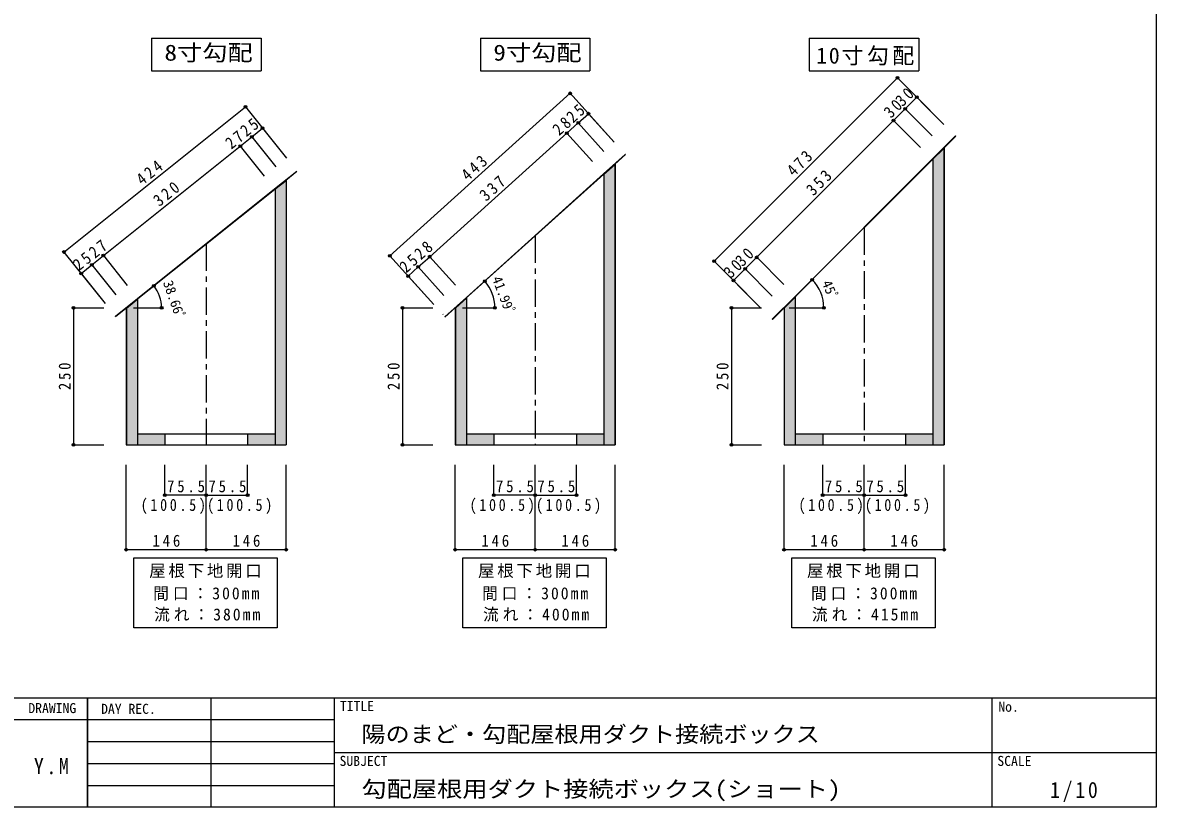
# Model space of a CAD drawing. Units: millimetres at full size, sheet at 1:10. Extents: x -6358 to 6082, y -1024 to 1786.
# Drawn here: x -4386 to -2318, y -1024 to 407 of the extents above; entities that cross this region are included whole.
import ezdxf
from ezdxf.enums import TextEntityAlignment as Align

# ---------------------------------------------------------------- set-up
doc = ezdxf.new("R2010")
doc.units = ezdxf.units.MM
doc.header["$LTSCALE"] = 10
doc.header["$PDMODE"] = 32
doc.header["$PDSIZE"] = 5
doc.linetypes.add('CHAIN1', pattern=[8, 5, -1, 1, -1])
doc.layers.add('0-0', color=7, linetype='Continuous')
doc.layers.add('F-0', color=2, linetype='Continuous')
doc.styles.add('ＭＳ ゴシック', font='')
doc.styles.get('ＭＳ ゴシック').set_extended_font_data('MS Gothic')

msp = doc.modelspace()

# ---------------------------------------------------------------- linework, layer by layer
at = {"layer": '0-0'}
for p, q in [((-4150.84, 379.38), (-4150.84, 319.38)), ((-3550.84, 379.38), (-3550.84, 319.38)), ((-2950.84, 379.38), (-2950.84, 319.38)), ((-4150.84, 319.38), (-3950.84, 319.38)), ((-3550.84, 319.38), (-3350.84, 319.38)), ((-2950.84, 319.38), (-2750.84, 319.38)), ((-2726.41, 158.39), (-2683.98, 200.81)), ((-2726.06, 158.03), (-2683.63, 200.46)), ((-2683.63, 200.46), (-2683.98, 200.81)), ((-3325.99, 131.71), (-3286.6, 167.17)), ((-3325.65, 131.34), (-3286.26, 166.8)), ((-3286.26, 166.8), (-3286.6, 167.17)), ((-2725.7, 157.68), (-2705.34, 178.04)), ((-2705.34, 178.04), (-2705.34, -362.25)), ((-2704.84, 179.25), (-2704.84, -362.75)), ((-3325.32, 130.97), (-3305.34, 148.95)), ((-3305.34, 148.95), (-3305.34, -362.25)), ((-3304.84, 150.07), (-3304.84, -362.75)), ((-2725.7, 157.68), (-2726.41, 158.39)), ((-2725.34, 158.04), (-2725.34, -362.25)), ((-3926.24, 104.37), (-3885.63, 136.86)), ((-3925.93, 103.98), (-3885.32, 136.46)), ((-3885.32, 136.46), (-3885.63, 136.86)), ((-3325.32, 130.97), (-3325.99, 131.71)), ((-3325.34, 130.95), (-3325.34, -362.25)), ((-3925.61, 103.59), (-3926.24, 104.37)), ((-3925.61, 103.59), (-3905.34, 119.81)), ((-3925.34, 103.81), (-3925.34, -362.25)), ((-3905.34, 119.81), (-3905.34, -362.25)), ((-3904.84, 120.85), (-3904.84, -362.75)), ((-4216.68, -127.98), (-4176.07, -95.5)), ((-4216.36, -128.37), (-4175.76, -95.89)), ((-4196.34, -112.99), (-4175.45, -96.28)), ((-4176.34, -96.99), (-4176.34, -362.25)), ((-4175.45, -96.28), (-4176.07, -95.5)), ((-3615.76, -129.11), (-3576.37, -93.65)), ((-3615.42, -129.48), (-3576.03, -94.02)), ((-3596.34, -112.98), (-3575.7, -94.39)), ((-3575.7, -94.39), (-3576.37, -93.65)), ((-3576.34, -94.98), (-3576.34, -362.25)), ((-3018.41, -133.61), (-2975.98, -91.19)), ((-3018.06, -133.97), (-2975.63, -91.54)), ((-2996.34, -112.96), (-2975.28, -91.89)), ((-2976.34, -92.96), (-2976.34, -362.25)), ((-2975.28, -91.89), (-2975.98, -91.19)), ((-4196.84, -112.75), (-4196.84, -362.75)), ((-4196.34, -112.99), (-4196.34, -362.25)), ((-3596.84, -112.75), (-3596.84, -362.75)), ((-3596.34, -112.98), (-3596.34, -362.25)), ((-2996.84, -112.75), (-2996.84, -362.75)), ((-2996.34, -112.96), (-2996.34, -362.25)), ((-4216.36, -128.37), (-4216.68, -127.98)), ((-3618.75, -124.8), (-3618.99, -124.36)), ((-3018.06, -133.97), (-3018.41, -133.61)), ((-4176.34, -342.25), (-4126.34, -342.25)), ((-4126.34, -342.25), (-4126.34, -362.75)), ((-3975.34, -342.25), (-3975.34, -362.75)), ((-3975.34, -342.25), (-3925.34, -342.25)), ((-3576.34, -342.25), (-3526.34, -342.25)), ((-3526.34, -342.25), (-3526.34, -362.75)), ((-3375.34, -342.25), (-3375.34, -362.75)), ((-3375.34, -342.25), (-3325.34, -342.25)), ((-2976.34, -342.25), (-2926.34, -342.25)), ((-2926.34, -342.25), (-2926.34, -362.75)), ((-2775.34, -342.25), (-2775.34, -362.75)), ((-2775.34, -342.25), (-2725.34, -342.25)), ((-4196.84, -362.75), (-4126.34, -362.75)), ((-4196.34, -362.25), (-4126.34, -362.25)), ((-3975.34, -362.25), (-3905.34, -362.25)), ((-3975.34, -362.75), (-3904.84, -362.75)), ((-3596.84, -362.75), (-3526.34, -362.75)), ((-3596.34, -362.25), (-3526.34, -362.25)), ((-3375.34, -362.25), (-3305.34, -362.25)), ((-3375.34, -362.75), (-3304.84, -362.75)), ((-2996.84, -362.75), (-2926.34, -362.75)), ((-2996.34, -362.25), (-2926.34, -362.25)), ((-2775.34, -362.25), (-2705.34, -362.25)), ((-2775.34, -362.75), (-2704.84, -362.75)), ((-4182.73, -696.1), (-4182.73, -568.79)), ((-3582.73, -696.1), (-3582.73, -568.79)), ((-2982.73, -696.1), (-2982.73, -568.79))]:
    msp.add_line(p, q, dxfattribs=at)
at = {"layer": '0-0', "color": 4}
for p, q in [((-3124.48, -27.55), (-2790.05, 306.88)), ((-2790.05, 306.88), (-2705.2, 222.03)), ((-3716.11, -17.62), (-3386.95, 278.66)), ((-3386.95, 278.66), (-3306.67, 189.47)), ((-2775.91, 250.31), (-2754.69, 271.52)), ((-2754.69, 271.52), (-2705.2, 222.03)), ((-4310.38, -10.85), (-3979.34, 253.99)), ((-3979.34, 253.99), (-3904.37, 160.28)), ((-2797.12, 229.1), (-2775.91, 250.31)), ((-2775.91, 250.31), (-2726.41, 200.81)), ((-3372.08, 224.77), (-3353.5, 241.49)), ((-3353.5, 241.49), (-3306.67, 189.47)), ((-3046.69, -20.48), (-2797.12, 229.1)), ((-2797.12, 229.1), (-2747.62, 179.6)), ((-3967.63, 199.32), (-3948.1, 214.94)), ((-3948.1, 214.94), (-3904.37, 160.28)), ((-3392.89, 206.04), (-3372.08, 224.77)), ((-3372.08, 224.77), (-3325.25, 172.74)), ((-3988.71, 182.46), (-3967.63, 199.32)), ((-3967.63, 199.32), (-3923.9, 144.66)), ((-3643.27, -19.32), (-3392.89, 206.04)), ((-3392.89, 206.04), (-3346.06, 154.01)), ((-4238.54, -17.41), (-3988.71, 182.46)), ((-3988.71, 182.46), (-3944.98, 127.8)), ((-2975.98, -91.19), (-2726.41, 158.39)), ((-2975.63, -91.54), (-2726.06, 158.03)), ((-3576.37, -93.65), (-3325.99, 131.71)), ((-3576.03, -94.02), (-3325.65, 131.34)), ((-4176.07, -95.5), (-3926.24, 104.37)), ((-4175.76, -95.89), (-3925.93, 103.98)), ((-4310.38, -10.85), (-4235.42, -104.56)), ((-4259.63, -34.28), (-4238.54, -17.41)), ((-4238.54, -17.41), (-4194.81, -72.07)), ((-3716.11, -17.62), (-3635.83, -106.81)), ((-3664.08, -38.06), (-3643.27, -19.32)), ((-3643.27, -19.32), (-3596.44, -71.35)), ((-3067.91, -41.69), (-3046.69, -20.48)), ((-3046.69, -20.48), (-2997.2, -69.97)), ((-4279.15, -49.89), (-4259.63, -34.28)), ((-4259.63, -34.28), (-4215.9, -88.94)), ((-3682.66, -54.78), (-3664.08, -38.06)), ((-3664.08, -38.06), (-3617.25, -90.08)), ((-3124.48, -27.55), (-3039.62, -112.4)), ((-4279.15, -49.89), (-4235.42, -104.56)), ((-3682.66, -54.78), (-3635.83, -106.81)), ((-3089.12, -62.9), (-3067.91, -41.69)), ((-3067.91, -41.69), (-3018.41, -91.19)), ((-2990.17, -106.08), (-2945.45, -61.37)), ((-4174.82, -95.13), (-4146.38, -72.38)), ((-3578.77, -96.49), (-3542.83, -64.13)), ((-3089.12, -62.9), (-3039.62, -112.4)), ((-2990.17, -106.08), (-2964.11, -80.02)), ((-4292.87, -112.75), (-4292.87, -362.75)), ((-4292.87, -112.75), (-4237.7, -112.75)), ((-4183.49, -112.75), (-4132.21, -112.75)), ((-3692.87, -112.75), (-3692.87, -362.75)), ((-3692.87, -112.75), (-3637.7, -112.75)), ((-3583.67, -112.75), (-3524.17, -112.75)), ((-3092.87, -112.75), (-3092.87, -362.75)), ((-3092.87, -112.75), (-3037.7, -112.75)), ((-2987.41, -112.75), (-2950.55, -112.75)), ((-2987.41, -112.75), (-2924.17, -112.75)), ((-4126.34, -342.25), (-3975.34, -342.25)), ((-3526.34, -342.25), (-3375.34, -342.25)), ((-2926.34, -342.25), (-2775.34, -342.25)), ((-4292.87, -362.75), (-4237.7, -362.75)), ((-4126.34, -362.75), (-3975.34, -362.75)), ((-3692.87, -362.75), (-3637.7, -362.75)), ((-3526.34, -362.75), (-3375.34, -362.75)), ((-3092.87, -362.75), (-3037.7, -362.75)), ((-2926.34, -362.75), (-2775.34, -362.75)), ((-4196.84, -553.71), (-4196.84, -398.98)), ((-4126.34, -454.36), (-4126.34, -398.98)), ((-4050.84, -553.71), (-4050.84, -398.98)), ((-4050.84, -454.36), (-4050.84, -398.98)), ((-3975.34, -454.36), (-3975.34, -398.98)), ((-3904.84, -553.71), (-3904.84, -398.98)), ((-3596.84, -553.71), (-3596.84, -398.98)), ((-3526.34, -454.36), (-3526.34, -398.98)), ((-3450.84, -553.71), (-3450.84, -398.98)), ((-3450.84, -454.36), (-3450.84, -398.98)), ((-3375.34, -454.36), (-3375.34, -398.98)), ((-3304.84, -553.71), (-3304.84, -398.98)), ((-2996.84, -553.71), (-2996.84, -398.98)), ((-2926.34, -454.36), (-2926.34, -398.98)), ((-2850.84, -553.71), (-2850.84, -398.98)), ((-2850.84, -454.36), (-2850.84, -398.98)), ((-2775.34, -454.36), (-2775.34, -398.98)), ((-2704.84, -553.71), (-2704.84, -398.98)), ((-4050.84, -454.36), (-4126.34, -454.36)), ((-4050.84, -454.36), (-3975.34, -454.36)), ((-3450.84, -454.36), (-3526.34, -454.36)), ((-3450.84, -454.36), (-3375.34, -454.36)), ((-2850.84, -454.36), (-2926.34, -454.36)), ((-2850.84, -454.36), (-2775.34, -454.36)), ((-4196.84, -553.71), (-4050.84, -553.71)), ((-4050.84, -553.71), (-3904.84, -553.71)), ((-3596.84, -553.71), (-3450.84, -553.71)), ((-3450.84, -553.71), (-3304.84, -553.71)), ((-2996.84, -553.71), (-2850.84, -553.71)), ((-2850.84, -553.71), (-2704.84, -553.71))]:
    msp.add_line(p, q, dxfattribs=at)
at = {"layer": '0-0', "color": 4, "linetype": 'CHAIN1'}
for p, q in [((-2850.84, 33.95), (-2850.84, -362.75)), ((-4050.84, 4.69), (-4050.84, -362.75)), ((-3450.84, 19.33), (-3450.84, -362.75))]:
    msp.add_line(p, q, dxfattribs=at)
at = {"layer": '0-0'}
for points in [[(-4150.84, 379.38), (-3950.84, 379.38), (-3950.84, 319.38)], [(-3550.84, 379.38), (-3350.84, 379.38), (-3350.84, 319.38)], [(-2950.84, 379.38), (-2750.84, 379.38), (-2750.84, 319.38)], [(-4182.73, -568.79), (-3921.32, -568.79), (-3921.32, -696.1), (-4182.73, -696.1)], [(-3582.73, -568.79), (-3321.32, -568.79), (-3321.32, -696.1), (-3582.73, -696.1)], [(-2982.73, -568.79), (-2721.32, -568.79), (-2721.32, -696.1), (-2982.73, -696.1)]]:
    msp.add_lwpolyline(points, dxfattribs=at)
at = {"layer": '0-0', "color": 4}
for centre, radius, start, end in [((-2996.84, -112.75), 72.67, 0, 45), ((-4196.84, -112.75), 64.63, 360, 38.66), ((-3596.84, -112.75), 72.67, 0, 41.99)]:
    msp.add_arc(centre, radius, start, end, dxfattribs=at)
at = {"layer": '0-0', "color": 5}
for p in [(-2790.05, 306.88), (-3386.95, 278.66), (-2754.69, 271.52), (-3979.34, 253.99), (-2775.91, 250.31), (-3353.5, 241.49), (-2797.12, 229.1), (-3948.1, 214.94), (-3392.89, 206.04), (-3372.08, 224.77), (-3967.63, 199.32), (-3988.71, 182.46), (-4310.38, -10.85), (-4238.54, -17.41), (-3716.11, -17.62), (-3643.27, -19.32), (-3046.69, -20.48), (-4259.63, -34.28), (-3664.08, -38.06), (-3124.48, -27.55), (-3067.91, -41.69), (-4279.15, -49.89), (-3682.66, -54.78), (-3542.83, -64.13), (-3089.12, -62.9), (-2945.45, -61.37), (-4146.38, -72.38), (-4292.87, -112.75), (-4132.21, -112.75), (-3692.87, -112.75), (-3524.17, -112.75), (-3092.87, -112.75), (-2924.17, -112.75), (-4292.87, -362.75), (-3692.87, -362.75), (-3092.87, -362.75), (-4126.34, -454.36), (-4050.84, -454.36), (-3975.34, -454.36), (-3526.34, -454.36), (-3450.84, -454.36), (-3375.34, -454.36), (-2926.34, -454.36), (-2850.84, -454.36), (-2775.34, -454.36), (-4196.84, -553.71), (-4050.84, -553.71), (-3904.84, -553.71), (-3596.84, -553.71), (-3450.84, -553.71), (-3304.84, -553.71), (-2996.84, -553.71), (-2850.84, -553.71), (-2704.84, -553.71)]:
    msp.add_point(p, dxfattribs=at)
at = {"layer": '0-0'}
for points in [[(-2705.34, -362.25), (-2705.34, 178.04), (-2725.34, 158.04)], [(-3305.34, -362.25), (-3305.34, 148.95), (-3325.34, 130.95)], [(-2705.34, -362.25), (-2725.34, 158.04), (-2725.34, -342.25)], [(-3305.34, -362.25), (-3325.34, 130.95), (-3325.34, -342.25)], [(-3905.34, -362.25), (-3905.34, 119.81), (-3925.34, 103.81)], [(-3905.34, -362.25), (-3925.34, 103.81), (-3925.34, -342.25)], [(-4176.34, -96.99), (-4196.34, -112.99), (-4196.34, -362.25)], [(-4196.34, -362.25), (-4176.34, -342.25), (-4176.34, -96.99)], [(-3596.34, -362.25), (-3576.34, -342.25), (-3576.34, -94.98)], [(-3596.34, -362.25), (-3576.34, -94.98), (-3596.34, -112.98)], [(-2976.34, -92.96), (-2996.34, -112.96), (-2996.34, -362.25)], [(-2996.34, -362.25), (-2976.34, -342.25), (-2976.34, -92.96)], [(-4196.34, -362.25), (-4126.34, -362.25), (-4176.34, -342.25)], [(-4126.34, -362.25), (-4126.34, -342.25), (-4176.34, -342.25)], [(-3975.34, -342.25), (-3975.34, -362.25), (-3905.34, -362.25)], [(-3905.34, -362.25), (-3925.34, -342.25), (-3975.34, -342.25)], [(-3596.34, -362.25), (-3526.34, -362.25), (-3526.34, -342.25)], [(-3596.34, -362.25), (-3526.34, -342.25), (-3576.34, -342.25)], [(-3375.34, -342.25), (-3375.34, -362.25), (-3305.34, -362.25)], [(-3305.34, -362.25), (-3325.34, -342.25), (-3375.34, -342.25)], [(-2996.34, -362.25), (-2926.34, -362.25), (-2926.34, -342.25)], [(-2996.34, -362.25), (-2926.34, -342.25), (-2976.34, -342.25)], [(-2775.34, -342.25), (-2775.34, -362.25), (-2705.34, -362.25)], [(-2705.34, -362.25), (-2725.34, -342.25), (-2775.34, -342.25)]]:
    msp.add_solid(points, dxfattribs=at)
at = {"layer": 'F-0', "color": 5}
for p, q in [((-2317.66, 1786.31), (-2317.66, -1023.69)), ((-6357.66, -823.69), (-2317.66, -823.69)), ((-2317.66, -1023.69), (-6357.66, -1023.69))]:
    msp.add_line(p, q, dxfattribs=at)
at = {"layer": 'F-0', "color": 7}
for p, q in [((-4267.66, -823.69), (-4267.66, -1023.69)), ((-4042.66, -823.69), (-4042.66, -1023.69))]:
    msp.add_line(p, q, dxfattribs=at)
at = {"layer": 'F-0'}
for p, q in [((-4267.66, -1023.69), (-4267.66, -823.69)), ((-3817.66, -823.69), (-3817.66, -1023.69)), ((-2617.66, -823.69), (-2617.66, -1023.69)), ((-4697.66, -863.69), (-4267.66, -863.69)), ((-4267.66, -863.69), (-3817.66, -863.69)), ((-4267.66, -903.69), (-3817.66, -903.69)), ((-3817.66, -923.69), (-2317.66, -923.69)), ((-4267.66, -943.69), (-3817.66, -943.69)), ((-4267.66, -983.69), (-3817.66, -983.69))]:
    msp.add_line(p, q, dxfattribs=at)

# ---------------------------------------------------------------- texts
at = {"layer": '0-0', "style": 'ＭＳ ゴシック', "width": 1.15}
for s, p in [('8寸勾配', (-4127.09, 329.38)), ('9寸勾配', (-3527.09, 329.38))]:
    msp.add_text(s, height=29.33, dxfattribs=at).set_placement(p, align=Align.BOTTOM_LEFT)
at = {"layer": '0-0', "color": 4, "style": 'ＭＳ ゴシック'}
for s, rotation, p in [('41.99ﾟ', 290.995, (-3534.95, -61.11)), ('38.66ﾟ', 289.33, (-4135.17, -68.34)), ('45ﾟ', 292.5, (-2933.17, -69.02))]:
    msp.add_text(s, height=18.33, rotation=rotation, dxfattribs=at).set_placement(p, align=Align.BOTTOM_LEFT)
at = {"layer": '0-0', "attachment_point": 7, "style": 'ＭＳ ゴシック'}
for s, insert, char_height in [('\\T1.16;10寸勾配', (-2938.34, 329.38), 29.33), ('\\T1.38;\\W0.9;75.5', (-4122.34, -449.36), 21.99), ('\\T1.38;\\W0.9;75.5', (-4046.84, -449.36), 21.99), ('\\T1.38;\\W0.9;75.5', (-3522.34, -449.36), 21.99), ('\\T1.38;\\W0.9;75.5', (-3446.84, -449.36), 21.99), ('\\T1.38;\\W0.9;75.5', (-2922.34, -449.36), 21.99), ('\\T1.38;\\W0.9;75.5', (-2846.84, -449.36), 21.99), ('\\T1.39;\\W0.85;(100.5)', (-4170.33, -488.89), 21.99), ('\\T1.39;\\W0.85;(100.5)', (-4049.24, -488.89), 21.99), ('\\T1.39;\\W0.85;(100.5)', (-3570.33, -488.89), 21.99), ('\\T1.39;\\W0.85;(100.5)', (-3449.24, -488.89), 21.99), ('\\T1.39;\\W0.85;(100.5)', (-2970.33, -488.89), 21.99), ('\\T1.39;\\W0.85;(100.5)', (-2849.24, -488.89), 21.99), ('\\T1.38;\\W0.9;146', (-4148.84, -548.71), 21.99), ('\\T1.38;\\W0.9;146', (-4002.84, -548.71), 21.99), ('\\T1.38;\\W0.9;146', (-3548.84, -548.71), 21.99), ('\\T1.38;\\W0.9;146', (-3402.84, -548.71), 21.99), ('\\T1.38;\\W0.9;146', (-2948.84, -548.71), 21.99), ('\\T1.38;\\W0.9;146', (-2802.84, -548.71), 21.99), ('\\T1.17;屋根下地開口', (-4155, -605.63), 21.99), ('\\T1.17;屋根下地開口', (-3555, -605.63), 21.99), ('\\T1.17;屋根下地開口', (-2955, -605.63), 21.99), ('\\T1.26;\\W0.95;間口：300mm', (-4147.59, -646.74), 21.99), ('\\T1.26;\\W0.95;間口：300mm', (-3547.59, -646.74), 21.99), ('\\T1.26;\\W0.95;間口：300mm', (-2947.59, -646.74), 21.99), ('\\T1.26;\\W0.95;流れ：380mm', (-4145.86, -685.19), 21.99), ('\\T1.26;\\W0.95;流れ：400mm', (-3545.86, -685.19), 21.99), ('\\T1.26;\\W0.95;流れ：415mm', (-2945.86, -685.19), 21.99)]:
    msp.add_mtext(s, dxfattribs=dict(at, insert=insert, char_height=char_height))
at = {"layer": '0-0', "char_height": 21.99, "attachment_point": 7, "style": 'ＭＳ ゴシック'}
for s, insert, rotation in [('\\T1.36;\\W0.9;30', (-2780.33, 252.96), 45), ('\\T1.36;\\W0.9;25', (-3381.44, 223.23), 41.99), ('\\T1.36;\\W0.9;30', (-2801.54, 231.75), 45), ('\\T1.36;\\W0.9;25', (-3977.51, 198.02), 38.66), ('\\T1.36;\\W0.9;28', (-3406.75, 200.07), 41.99), ('\\T1.36;\\W0.9;27', (-4005.08, 175.66), 38.66), ('\\T1.37;\\W0.9;473', (-2978.48, 125.52), 45), ('\\T1.38;\\W0.9;424', (-4167.51, 109.85), 38.66), ('\\T1.38;\\W0.9;443', (-3573.45, 117.51), 41.99), ('\\T1.37;\\W0.9;337', (-3540, 80.35), 41.99), ('\\T1.37;\\W0.9;353', (-2943.12, 90.17), 45), ('\\T1.37;\\W0.9;320', (-4136.27, 70.81), 38.66), ('\\T1.36;\\W0.9;27', (-4253.98, -23.47), 38.66), ('\\T1.36;\\W0.9;28', (-3658.99, -26.45), 41.99), ('\\T1.36;\\W0.9;25', (-4282.77, -46.26), 38.66), ('\\T1.36;\\W0.9;25', (-3685.79, -50.38), 41.99), ('\\T1.36;\\W0.9;30', (-3072.33, -39.04), 45), ('\\T1.36;\\W0.9;30', (-3093.54, -60.25), 45), ('\\T1.37;\\W0.9;250', (-4297.87, -262.75), 90), ('\\T1.37;\\W0.9;250', (-3697.87, -262.75), 90), ('\\T1.37;\\W0.9;250', (-3097.87, -262.75), 90)]:
    msp.add_mtext(s, dxfattribs=dict(at, insert=insert, rotation=rotation))
at = {"layer": 'F-0', "color": 4, "style": 'ＭＳ ゴシック'}
for s, p in [('DRAWING', (-4375.35, -857.37)), ('DAY REC.', (-4242.66, -858.69)), ('TITLE', (-3807.14, -853.48)), ('No.', (-2605.89, -854.85)), ('SUBJECT', (-3807.66, -953.69)), ('SCALE', (-2607.66, -953.69))]:
    msp.add_text(s, height=18.33, dxfattribs=at).set_placement(p, align=Align.BOTTOM_LEFT)
at = {"layer": 'F-0', "color": 7, "style": 'ＭＳ ゴシック'}
for s, width, p in [('陽のまど・勾配屋根用ダクト接続ボックス', 1.1, (-3767.66, -913.69)), ('勾配屋根用ダクト接続ボックス(ショート)', 1.15, (-3767.66, -1013.69))]:
    msp.add_text(s, height=29.33, dxfattribs=dict(at, width=width)).set_placement(p, align=Align.BOTTOM_LEFT)
at = {"layer": 'F-0', "color": 7, "char_height": 29.33, "attachment_point": 7, "style": 'ＭＳ ゴシック'}
for s, insert in [('\\T1.27;\\W0.9;Y.M', (-4365.16, -963.69)), ('\\T1.28;\\W0.9;1/10', (-2511.41, -1013.69))]:
    msp.add_mtext(s, dxfattribs=dict(at, insert=insert))

doc.saveas('drawing.dxf')
